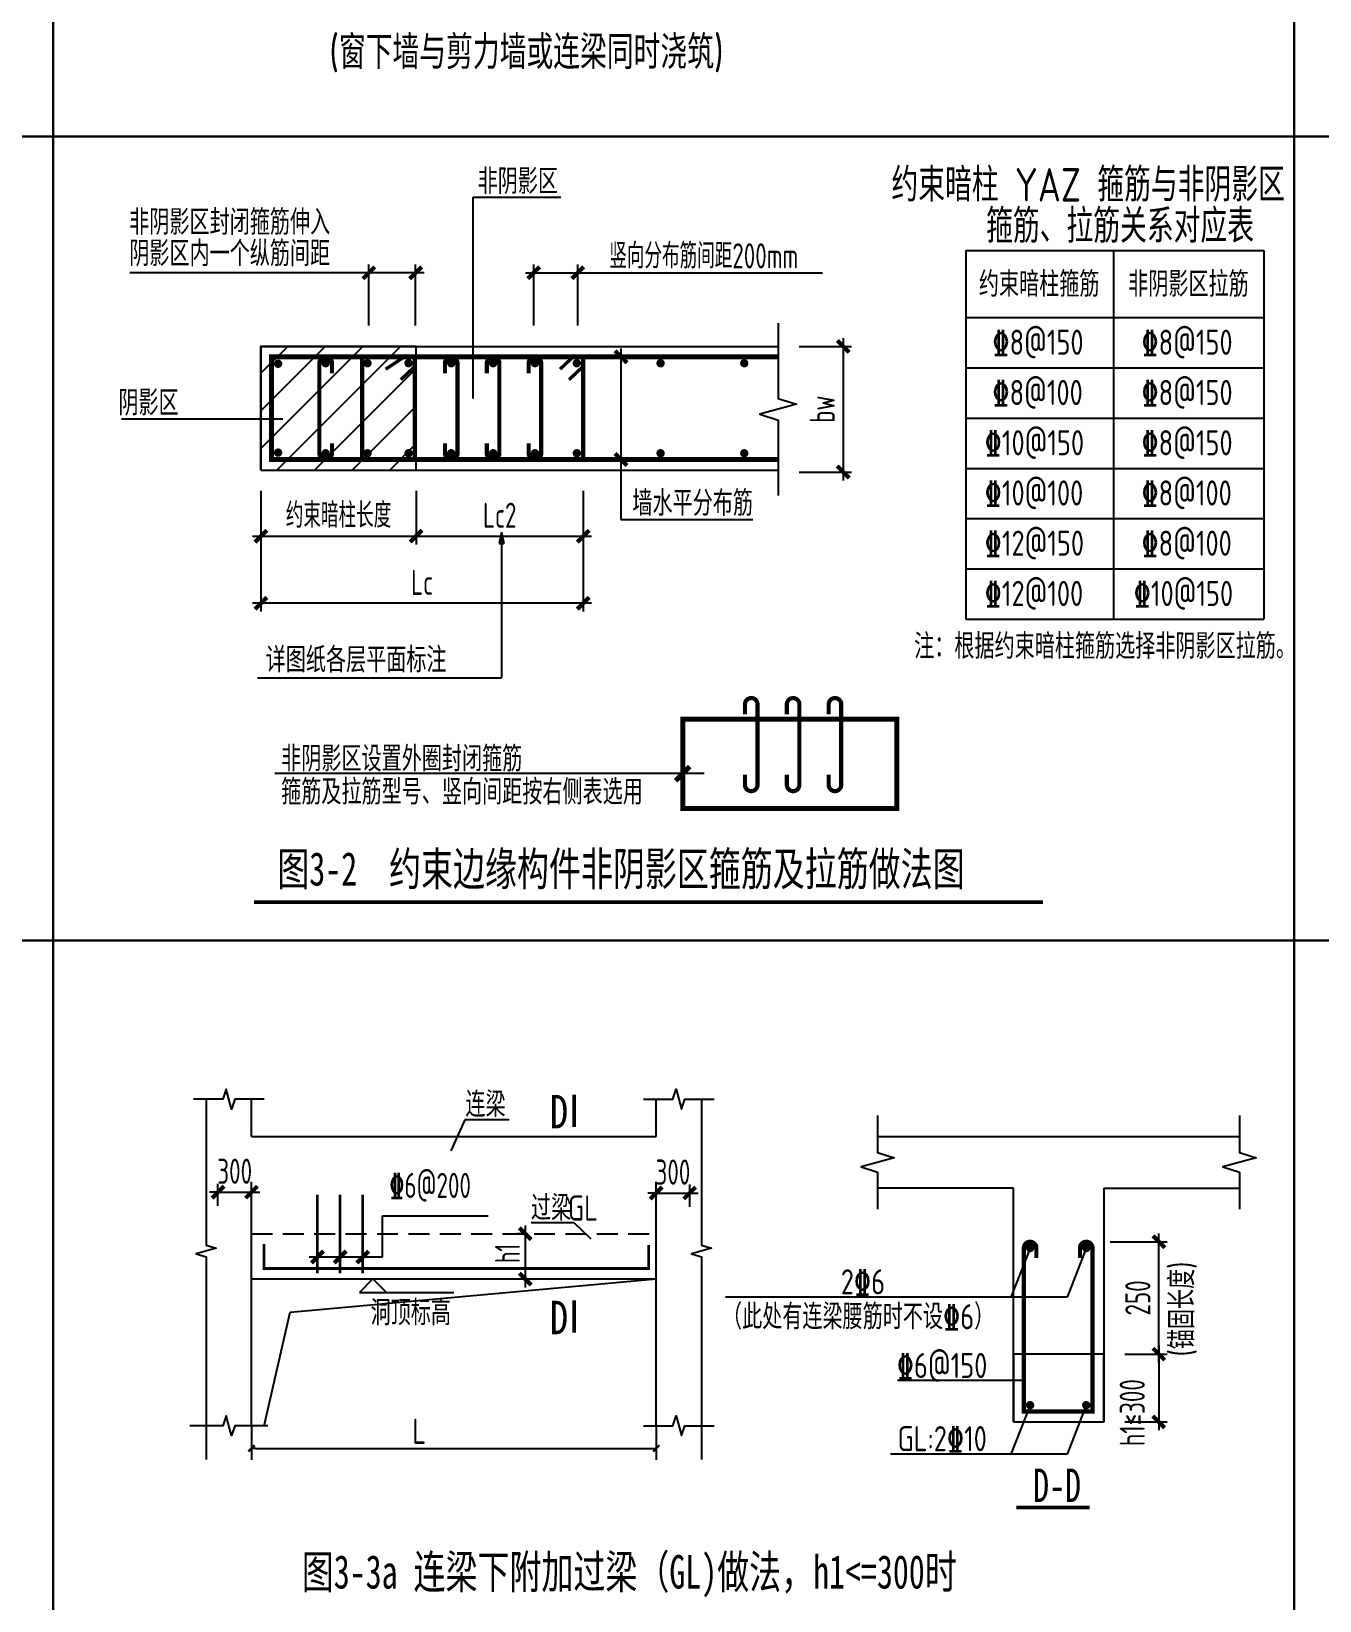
# Model space of a CAD drawing. Extents: x 698102 to 803227, y -138366 to 57555.
# Drawn here: x 729981 to 745367, y -116451 to -97709 of the extents above; entities that cross this region are included whole.
import ezdxf
from ezdxf.enums import TextEntityAlignment as Align

# ---------------------------------------------------------------- set-up
doc = ezdxf.new("R2010")
doc.units = 0
doc.header["$LTSCALE"] = 500
doc.linetypes.add('DASHED', pattern=[0.75, 0.5, -0.25])
doc.layers.get('0').update_dxf_attribs({"linetype": 'CONTINUOUS'})
doc.layers.get('Defpoints').update_dxf_attribs({"color": 1, "linetype": 'CONTINUOUS'})
for name, color, linetype in [('DIM', 83, 'CONTINUOUS'), ('REINL', 12, 'CONTINUOUS'), ('TAB', 132, 'CONTINUOUS'), ('TEXT', 7, 'CONTINUOUS'), ('THICK', 6, 'CONTINUOUS'), ('THIN', 131, 'CONTINUOUS'), ('WALL_DE', 25, 'CONTINUOUS')]:
    doc.layers.add(name, color=color, linetype=linetype)
doc.styles.add('TSSD_Dimension', font='Tssdeng.shx', dxfattribs={"width": 0.7, "bigfont": 'hztxt.shx'})
doc.styles.add('TSSD_Norm', font='tssdeng.shx', dxfattribs={"width": 0.8, "bigfont": 'hztxt.shx'})
doc.styles.add('TSSD_Rein', font='tssdeng.shx', dxfattribs={"width": 0.7, "bigfont": 'hztxt.shx'})
doc.styles.add('黑体', font='simhei.ttf')
doc.dimstyles.new('TSSD_100_100', dxfattribs={"dimtxt": 300, "dimasz": 100, "dimexe": 100, "dimexo": 250, "dimgap": 100, "dimtad": 1, "dimdec": 0, "dimzin": 0, "dimdsep": 46, "dimtxsty": 'TSSD_Dimension', "dimblk": 'ARCHTICK', "dimcen": 0, "dimdle": 100, "dimclrt": 7, "dimadec": 0, "dimazin": 0, "dimtfac": 1, "dimtdec": 0, "dimtix": 1, "dimtmove": 2, "dimatfit": 3, "dimfxl": 800, "dimfxlon": 1, "dimtolj": 1, "dimtzin": 0, "dimarcsym": 0})

# ---------------------------------------------------------------- blocks, each defined once
blk = doc.blocks.new('_ArchTick')
at = {"color": 0, "linetype": 'ByBlock', "const_width": 0.5}
blk.add_lwpolyline([(-0.71, -0.71), (0.71, 0.71)], dxfattribs=at)
blk = doc.blocks.new('*D61')
at = {"layer": 'Defpoints', "color": 0, "transparency": 16777216}
for p in [(738899, -101472), (738899, -102972), (739676, -102972)]:
    blk.add_point(p, dxfattribs=at)
at = {"layer": 'DIM', "color": 0, "lineweight": -2, "transparency": 16777216}
for p, q in [((739676, -101372), (739676, -103072)), ((739149, -101472), (739776, -101472)), ((739149, -102972), (739776, -102972))]:
    blk.add_line(p, q, dxfattribs=at)
at = {"layer": 'DIM', "color": 0, "lineweight": -2, "transparency": 16777216, "xscale": 100, "yscale": 100, "zscale": 100}
for p, rotation in [((739676, -101472), 90), ((739676, -102972), 270)]:
    blk.add_blockref('_ArchTick', p, dxfattribs=dict(at, rotation=rotation))
at = {"layer": 'DIM', "color": 7, "transparency": 16777216, "insert": (739426, -102222), "char_height": 300, "attachment_point": 5, "rotation": 90, "style": 'TSSD_Dimension'}
blk.add_mtext('\\A1;bw', dxfattribs=at)
blk = doc.blocks.new('*D62')
at = {"layer": 'Defpoints', "color": 0, "transparency": 16777216}
for p in [(737022, -101597), (737022, -102823), (737022, -102823)]:
    blk.add_point(p, dxfattribs=at)
at = {"layer": 'DIM', "color": 0, "lineweight": -2, "transparency": 16777216}
for p, q in [((737022, -101497), (737022, -102923)), ((737022, -101597), (737122, -101597)), ((737022, -102823), (737122, -102823))]:
    blk.add_line(p, q, dxfattribs=at)
at = {"layer": 'DIM', "color": 0, "lineweight": -2, "transparency": 16777216, "xscale": 100, "yscale": 100, "zscale": 100}
for p, rotation in [((737022, -101597), 90), ((737022, -102823), 270)]:
    blk.add_blockref('_ArchTick', p, dxfattribs=dict(at, rotation=rotation))
blk = doc.blocks.new('*D63')
at = {"layer": 'Defpoints', "color": 0, "transparency": 16777216}
for p in [(732722, -102948), (734575, -102948), (734575, -103738)]:
    blk.add_point(p, dxfattribs=at)
at = {"layer": 'DIM', "color": 0, "lineweight": -2, "transparency": 16777216}
for p, q in [((732722, -103198), (732722, -103838)), ((734575, -103198), (734575, -103838)), ((732622, -103738), (734675, -103738))]:
    blk.add_line(p, q, dxfattribs=at)
at = {"layer": 'DIM', "color": 0, "lineweight": -2, "transparency": 16777216, "xscale": 100, "yscale": 100, "zscale": 100, "rotation": 180}
blk.add_blockref('_ArchTick', (732722, -103738), dxfattribs=at)
at = {"layer": 'DIM', "color": 0, "lineweight": -2, "transparency": 16777216, "xscale": 100, "yscale": 100, "zscale": 100}
blk.add_blockref('_ArchTick', (734575, -103738), dxfattribs=at)
at = {"layer": 'DIM', "color": 7, "transparency": 16777216, "insert": (733649, -103488), "char_height": 300, "attachment_point": 5, "style": 'TSSD_Dimension'}
blk.add_mtext('\\A1;约束暗柱长度', dxfattribs=at)
blk = doc.blocks.new('*D64')
at = {"layer": 'Defpoints', "color": 0, "transparency": 16777216}
for p in [(734575, -102948), (736572, -102948), (736572, -103738)]:
    blk.add_point(p, dxfattribs=at)
at = {"layer": 'DIM', "color": 0, "lineweight": -2, "transparency": 16777216}
for p, q in [((734575, -103198), (734575, -103838)), ((736572, -103198), (736572, -103838)), ((734475, -103738), (736672, -103738))]:
    blk.add_line(p, q, dxfattribs=at)
at = {"layer": 'DIM', "color": 0, "lineweight": -2, "transparency": 16777216, "xscale": 100, "yscale": 100, "zscale": 100, "rotation": 180}
blk.add_blockref('_ArchTick', (734575, -103738), dxfattribs=at)
at = {"layer": 'DIM', "color": 0, "lineweight": -2, "transparency": 16777216, "xscale": 100, "yscale": 100, "zscale": 100}
blk.add_blockref('_ArchTick', (736572, -103738), dxfattribs=at)
at = {"layer": 'DIM', "color": 7, "transparency": 16777216, "insert": (735574, -103488), "char_height": 300, "attachment_point": 5, "style": 'TSSD_Dimension'}
blk.add_mtext('\\A1;Lc2', dxfattribs=at)
blk = doc.blocks.new('*D65')
at = {"layer": 'Defpoints', "color": 0, "transparency": 16777216}
for p in [(732722, -102948), (736572, -102948), (732722, -104539)]:
    blk.add_point(p, dxfattribs=at)
at = {"layer": 'DIM', "color": 0, "lineweight": -2, "transparency": 16777216}
for p, q in [((732722, -103739), (732722, -104639)), ((736572, -103739), (736572, -104639)), ((736672, -104539), (732622, -104539))]:
    blk.add_line(p, q, dxfattribs=at)
at = {"layer": 'DIM', "color": 0, "lineweight": -2, "transparency": 16777216, "xscale": 100, "yscale": 100, "zscale": 100, "rotation": 180}
blk.add_blockref('_ArchTick', (732722, -104539), dxfattribs=at)
at = {"layer": 'DIM', "color": 0, "lineweight": -2, "transparency": 16777216, "xscale": 100, "yscale": 100, "zscale": 100}
blk.add_blockref('_ArchTick', (736572, -104539), dxfattribs=at)
at = {"layer": 'DIM', "color": 7, "transparency": 16777216, "insert": (734647, -104289), "char_height": 300, "attachment_point": 5, "style": 'TSSD_Dimension'}
blk.add_mtext('\\A1;Lc', dxfattribs=at)
blk = doc.blocks.new('*D66')
at = {"layer": 'Defpoints', "color": 0, "transparency": 16777216}
for p in [(736506, -100593), (735981, -101472), (736506, -101472)]:
    blk.add_point(p, dxfattribs=at)
at = {"layer": 'DIM', "color": 0, "lineweight": -2, "transparency": 16777216}
for p, q in [((735881, -100593), (736606, -100593)), ((735981, -101222), (735981, -100493)), ((736506, -101222), (736506, -100493))]:
    blk.add_line(p, q, dxfattribs=at)
at = {"layer": 'DIM', "color": 0, "lineweight": -2, "transparency": 16777216, "xscale": 100, "yscale": 100, "zscale": 100, "rotation": 180}
blk.add_blockref('_ArchTick', (735981, -100593), dxfattribs=at)
at = {"layer": 'DIM', "color": 0, "lineweight": -2, "transparency": 16777216, "xscale": 100, "yscale": 100, "zscale": 100}
blk.add_blockref('_ArchTick', (736506, -100593), dxfattribs=at)
at = {"layer": 'DIM', "color": 7, "transparency": 16777216, "insert": (738011, -100391), "char_height": 300, "attachment_point": 5, "style": 'TSSD_Dimension'}
blk.add_mtext('\\A1;竖向分布筋间距200mm', dxfattribs=at)
blk = doc.blocks.new('*D67')
at = {"layer": 'Defpoints', "color": 0, "transparency": 16777216}
for p in [(734011, -100593), (734011, -101472), (734570, -101472)]:
    blk.add_point(p, dxfattribs=at)
at = {"layer": 'DIM', "color": 0, "lineweight": -2, "transparency": 16777216}
for p, q in [((734670, -100593), (733911, -100593)), ((734011, -101222), (734011, -100493)), ((734570, -101222), (734570, -100493))]:
    blk.add_line(p, q, dxfattribs=at)
at = {"layer": 'DIM', "color": 0, "lineweight": -2, "transparency": 16777216, "xscale": 100, "yscale": 100, "zscale": 100, "rotation": 180}
blk.add_blockref('_ArchTick', (734011, -100593), dxfattribs=at)
at = {"layer": 'DIM', "color": 0, "lineweight": -2, "transparency": 16777216, "xscale": 100, "yscale": 100, "zscale": 100}
blk.add_blockref('_ArchTick', (734570, -100593), dxfattribs=at)
blk = doc.blocks.new('_tsdbk')
blk.add_line((-1, 0), (0, 0))
at = {"const_width": 0.5}
blk.add_lwpolyline([(-0.7, -0.7), (0.7, 0.7)], dxfattribs=at)
blk = doc.blocks.new('*D79')
at = {"layer": 'Defpoints', "color": 0, "transparency": 16777216}
for p in [(732609, -111573), (732209, -111987), (732609, -111987)]:
    blk.add_point(p, dxfattribs=at)
at = {"layer": 'DIM', "color": 0, "lineweight": -2, "transparency": 16777216}
for p, q in [((732209, -111737), (732209, -111473)), ((732609, -111737), (732609, -111473)), ((732209, -111573), (732109, -111573)), ((732209, -111573), (732609, -111573)), ((732609, -111573), (732709, -111573))]:
    blk.add_line(p, q, dxfattribs=at)
at = {"layer": 'DIM', "color": 0, "lineweight": -2, "transparency": 16777216, "xscale": 100, "yscale": 100, "zscale": 100}
blk.add_blockref('_ArchTick', (732209, -111573), dxfattribs=at)
at = {"layer": 'DIM', "color": 0, "lineweight": -2, "transparency": 16777216, "xscale": 100, "yscale": 100, "zscale": 100, "rotation": 180}
blk.add_blockref('_ArchTick', (732609, -111573), dxfattribs=at)
at = {"layer": 'DIM', "color": 7, "transparency": 16777216, "insert": (732409, -111323), "char_height": 300, "attachment_point": 5, "style": 'TSSD_Dimension'}
blk.add_mtext('\\A1;300', dxfattribs=at)
blk = doc.blocks.new('*D80')
at = {"layer": 'Defpoints', "color": 0, "transparency": 16777216}
for p in [(737843, -111583), (737443, -111997), (737843, -111997)]:
    blk.add_point(p, dxfattribs=at)
at = {"layer": 'DIM', "color": 0, "lineweight": -2, "transparency": 16777216}
for p, q in [((737443, -111747), (737443, -111483)), ((737843, -111747), (737843, -111483)), ((737443, -111583), (737343, -111583)), ((737443, -111583), (737843, -111583)), ((737843, -111583), (737943, -111583))]:
    blk.add_line(p, q, dxfattribs=at)
at = {"layer": 'DIM', "color": 0, "lineweight": -2, "transparency": 16777216, "xscale": 100, "yscale": 100, "zscale": 100}
blk.add_blockref('_ArchTick', (737443, -111583), dxfattribs=at)
at = {"layer": 'DIM', "color": 0, "lineweight": -2, "transparency": 16777216, "xscale": 100, "yscale": 100, "zscale": 100, "rotation": 180}
blk.add_blockref('_ArchTick', (737843, -111583), dxfattribs=at)
at = {"layer": 'DIM', "color": 7, "transparency": 16777216, "insert": (737643, -111333), "char_height": 300, "attachment_point": 5, "style": 'TSSD_Dimension'}
blk.add_mtext('\\A1;300', dxfattribs=at)
blk = doc.blocks.new('*D81')
at = {"layer": 'Defpoints', "color": 0, "transparency": 16777216}
for p in [(733398, -112347), (733668, -112347), (733668, -112347)]:
    blk.add_point(p, dxfattribs=at)
at = {"layer": 'DIM', "color": 0, "lineweight": -2, "transparency": 16777216}
for p, q in [((733398, -112347), (733398, -112247)), ((733668, -112347), (733668, -112247)), ((733298, -112347), (733768, -112347))]:
    blk.add_line(p, q, dxfattribs=at)
at = {"layer": 'DIM', "color": 0, "lineweight": -2, "transparency": 16777216, "xscale": 100, "yscale": 100, "zscale": 100, "rotation": 180}
blk.add_blockref('_ArchTick', (733398, -112347), dxfattribs=at)
at = {"layer": 'DIM', "color": 0, "lineweight": -2, "transparency": 16777216, "xscale": 100, "yscale": 100, "zscale": 100}
blk.add_blockref('_ArchTick', (733668, -112347), dxfattribs=at)
blk = doc.blocks.new('*D82')
at = {"layer": 'Defpoints', "color": 0, "transparency": 16777216}
for p in [(733668, -112347), (733938, -112347), (733938, -112347)]:
    blk.add_point(p, dxfattribs=at)
at = {"layer": 'DIM', "color": 0, "lineweight": -2, "transparency": 16777216}
for p, q in [((733668, -112347), (733668, -112247)), ((733938, -112347), (733938, -112247)), ((733568, -112347), (734038, -112347))]:
    blk.add_line(p, q, dxfattribs=at)
at = {"layer": 'DIM', "color": 0, "lineweight": -2, "transparency": 16777216, "xscale": 100, "yscale": 100, "zscale": 100, "rotation": 180}
blk.add_blockref('_ArchTick', (733668, -112347), dxfattribs=at)
at = {"layer": 'DIM', "color": 0, "lineweight": -2, "transparency": 16777216, "xscale": 100, "yscale": 100, "zscale": 100}
blk.add_blockref('_ArchTick', (733938, -112347), dxfattribs=at)
blk = doc.blocks.new('*D83')
at = {"layer": 'Defpoints', "color": 0, "transparency": 16777216}
for p in [(735879, -112070), (735879, -112610), (735879, -112610)]:
    blk.add_point(p, dxfattribs=at)
at = {"layer": 'DIM', "color": 0, "lineweight": -2, "transparency": 16777216}
for p, q in [((735879, -112070), (735779, -112070)), ((735879, -111970), (735879, -112710)), ((735879, -112610), (735779, -112610))]:
    blk.add_line(p, q, dxfattribs=at)
at = {"layer": 'DIM', "color": 0, "lineweight": -2, "transparency": 16777216, "xscale": 100, "yscale": 100, "zscale": 100}
for p, rotation in [((735879, -112070), 90), ((735879, -112610), 270)]:
    blk.add_blockref('_ArchTick', p, dxfattribs=dict(at, rotation=rotation))
blk = doc.blocks.new('*D84')
at = {"layer": 'Defpoints', "color": 0, "transparency": 16777216}
for p in [(742789, -113507), (742789, -114317), (743446, -114317)]:
    blk.add_point(p, dxfattribs=at)
at = {"layer": 'DIM', "color": 0, "lineweight": -2, "transparency": 16777216}
for p, q in [((743039, -113507), (743546, -113507)), ((743446, -113407), (743446, -114417)), ((743039, -114317), (743546, -114317))]:
    blk.add_line(p, q, dxfattribs=at)
at = {"layer": 'DIM', "color": 0, "lineweight": -2, "transparency": 16777216, "xscale": 100, "yscale": 100, "zscale": 100}
for p, rotation in [((743446, -113507), 90), ((743446, -114317), 270)]:
    blk.add_blockref('_ArchTick', p, dxfattribs=dict(at, rotation=rotation))
blk = doc.blocks.new('*D85')
at = {"layer": 'Defpoints', "color": 0, "transparency": 16777216}
for p in [(742615, -112165), (743446, -112165), (742789, -113507)]:
    blk.add_point(p, dxfattribs=at)
at = {"layer": 'DIM', "color": 0, "lineweight": -2, "transparency": 16777216}
for p, q in [((743446, -113607), (743446, -112065)), ((742865, -112165), (743546, -112165)), ((743039, -113507), (743546, -113507))]:
    blk.add_line(p, q, dxfattribs=at)
at = {"layer": 'DIM', "color": 0, "lineweight": -2, "transparency": 16777216, "xscale": 100, "yscale": 100, "zscale": 100}
for p, rotation in [((743446, -112165), 90), ((743446, -113507), 270)]:
    blk.add_blockref('_ArchTick', p, dxfattribs=dict(at, rotation=rotation))
at = {"layer": 'DIM', "color": 7, "transparency": 16777216, "insert": (743196, -112836), "char_height": 300, "attachment_point": 5, "rotation": 90, "style": 'TSSD_Dimension'}
blk.add_mtext('\\A1;250', dxfattribs=at)

msp = doc.modelspace()

# ---------------------------------------------------------------- hatches: boundary and pattern name
at = {"layer": 'THIN'}
h = msp.add_hatch(dxfattribs=at)
h.set_pattern_fill('ANSI31', color=256, scale=100, style=0)
h.set_pattern_definition([(45, (167432.03, -185291.6), (-224.5064, 224.5064), [])])
h.paths.add_polyline_path([(732721.84, -102947.89), (734575.4, -102947.89), (734575.4, -101472.35), (732721.84, -101472.35)])

# ---------------------------------------------------------------- linework, layer by layer
at = {"layer": 'DIM'}
for p, q in [((735257.1, -102094.49), (735257.1, -99688.23)), ((735257.1, -99688.23), (736304.05, -99688.23)), ((734010.8, -100592.7), (731158.38, -100592.7)), ((736505.74, -100592.7), (739427.71, -100592.7)), ((731055.53, -102334.85), (732985.42, -102334.85)), ((737021.62, -102822.89), (737021.62, -103537.73)), ((737021.62, -103537.73), (738596.42, -103537.73)), ((735596.23, -103688.65), (735568.39, -103827.01)), ((735568.39, -103827.01), (735624.07, -103827.01)), ((735596.23, -103688.65), (735596.23, -105429.37)), ((735596.23, -103688.65), (735624.07, -103827.01)), ((732680.66, -105429.37), (735596.23, -105429.37)), ((738014.58, -106574.19), (732887.47, -106574.19)), ((735157.57, -110708.23), (734991.49, -111078.29)), ((735685.26, -110708.23), (735157.57, -110708.23)), ((734174.9, -112346.97), (734174.9, -111854.82)), ((734174.9, -111854.82), (735436.14, -111854.82)), ((735950.45, -111933.22), (736460.11, -111933.22)), ((736460.11, -111933.22), (736660.88, -112129.3)), ((741908.66, -112239.92), (741680.11, -112826.36)), ((742579.12, -112239.92), (742350.57, -112826.36)), ((733397.54, -112346.97), (734174.9, -112346.97)), ((733071.94, -113008.01), (737443.49, -112609.74)), ((734060.49, -112609.74), (733898.49, -112771.74)), ((734060.49, -112609.74), (734222.49, -112771.74)), ((733898.49, -112771.74), (735025.32, -112771.74)), ((732760.26, -114361.86), (733071.94, -113008.01)), ((742350.57, -112826.36), (738272.04, -112826.36)), ((741838.21, -113821.95), (740326.01, -113821.95)), ((741908.66, -114116.87), (741680.11, -114703.31)), ((742579.12, -114116.87), (742350.57, -114703.31)), ((732609.06, -114366.78), (732609.06, -114767.77)), ((737443.49, -114366.78), (737443.49, -114767.77)), ((732663.06, -114632.77), (737389.49, -114632.77)), ((742350.57, -114703.31), (740239.87, -114703.31))]:
    msp.add_line(p, q, dxfattribs=at)
for points in [[(738899.16, -101192.35), (738899.16, -102092.35), (739119.16, -102162.35), (738679.16, -102282.35), (738899.16, -102352.35), (738899.16, -103252.35)], [(732760.26, -110462.22), (732409.26, -110462.22), (732371.46, -110581.02), (732306.66, -110343.42), (732268.86, -110462.22), (731917.86, -110462.22)], [(737292.29, -110462.22), (737643.29, -110462.22), (737681.09, -110343.42), (737745.89, -110581.02), (737783.69, -110462.22), (738134.69, -110462.22)], [(732069.06, -110462.22), (732069.06, -112205.37), (732187.86, -112243.17), (731950.26, -112307.97), (732069.06, -112345.77), (732069.06, -114765.37)], [(737983.49, -110462.22), (737983.49, -112205.37), (738102.29, -112243.17), (737864.69, -112307.97), (737983.49, -112345.77), (737983.49, -114765.37)], [(740088.02, -110657.65), (740088.02, -111100.33), (740286.02, -111163.33), (739890.02, -111271.33), (740088.02, -111334.33), (740088.02, -111777.01)], [(744409.3, -110657.65), (744409.3, -111100.33), (744607.3, -111163.33), (744211.3, -111271.33), (744409.3, -111334.33), (744409.3, -111777.01)], [(732805.02, -114361.86), (732409.26, -114361.86), (732371.46, -114480.66), (732306.66, -114243.06), (732268.86, -114361.86), (731872.91, -114361.86)]]:
    msp.add_lwpolyline(points, dxfattribs=at)
at = {"layer": 'DIM', "const_width": 60}
msp.add_lwpolyline([(737844.68, -106489.1), (737674.49, -106659.29)], dxfattribs=at)
at = {"layer": 'REINL'}
for points in [[(732721.84, -102947.89), (734575.4, -102947.89), (734575.4, -101472.35), (732721.84, -101472.35)], [(741833.66, -114116.87), (741908.66, -114116.87), (741908.66, -114191.87), (741833.66, -114191.87)], [(742579.12, -114116.87), (742654.12, -114116.87), (742654.12, -114191.87), (742579.12, -114191.87)]]:
    msp.add_lwpolyline(points, close=True, dxfattribs=at)
for points, const_width in [([(738899.16, -102822.89), (732846.84, -102822.89), (732846.84, -101597.35), (738899.16, -101597.35)], 60), ([(733649.16, -101597.35), (738899.16, -101597.35)], 60), ([(734211.92, -101744.44), (734461.29, -101577.2)], 40), ([(734461.29, -101577.2), (734211.92, -101744.44)], 20), ([(736294.03, -101744.44), (736470.76, -101577.2)], 40), ([(734392.95, -101869.28), (734569.69, -101702.04)], 40), ([(734569.69, -101702.04), (734392.95, -101869.28)], 20), ([(736402.43, -101869.28), (736579.16, -101702.04)], 40), ([(733649.16, -102822.89), (738899.16, -102822.89)], 60), ([(740317.02, -106988.79), (740317.02, -105923.48), (737759.59, -105923.48), (737759.59, -106988.79), (740317.02, -106988.79)], 60), ([(733397.54, -111603.78), (733397.54, -112542.86)], 32.4), ([(733667.54, -111603.78), (733667.54, -112542.86)], 32.4), ([(733937.54, -111603.78), (733937.54, -112542.86)], 32.4), ([(732757.68, -112191.02), (732757.68, -112484.74), (737352.59, -112484.74), (737352.59, -112202.07)], 32.4)]:
    msp.add_lwpolyline(points, dxfattribs=dict(at, const_width=const_width))
at = {"layer": 'REINL', "const_width": 50}
for points in [[(733570.22, -102627.89), (733570.22, -102747.89, -1), (733420.22, -102747.89), (733420.22, -101672.35, -1), (733570.22, -101672.35), (733570.22, -101792.35)], [(733930.35, -102822.89), (733930.35, -101576.9, 1)], [(734560.74, -102822.89), (734560.74, -101576.9, 1)], [(734920.22, -102627.89), (734920.22, -102747.89, 1), (735070.22, -102747.89), (735070.22, -101672.35, 1), (734920.22, -101672.35), (734920.22, -101792.35)], [(735420.22, -102627.89), (735420.22, -102747.89, 1), (735570.22, -102747.89), (735570.22, -101672.35, 1), (735420.22, -101672.35), (735420.22, -101792.35)], [(735920.22, -102627.89), (735920.22, -102747.89, 1), (736070.22, -102747.89), (736070.22, -101672.35, 1), (735920.22, -101672.35), (735920.22, -101792.35)], [(736570.22, -102822.89), (736570.22, -101597.35, 1)], [(738503.3, -106588.24), (738503.3, -106708.24, 1), (738653.3, -106708.24), (738653.3, -105746.55, 1), (738503.3, -105746.55), (738503.3, -105866.55)], [(739003.3, -106588.24), (739003.3, -106708.24, 1), (739153.3, -106708.24), (739153.3, -105746.55, 1), (739003.3, -105746.55), (739003.3, -105866.55)], [(739503.3, -106588.24), (739503.3, -106708.24, 1), (739653.3, -106708.24), (739653.3, -105746.55, 1), (739503.3, -105746.55), (739503.3, -105866.55)], [(742504.12, -112359.92), (742504.12, -112239.92, -1), (742654.12, -112239.92), (742654.12, -114191.87), (741833.66, -114191.87), (741833.66, -112239.92, -1), (741983.66, -112239.92), (741983.66, -112359.92)]]:
    msp.add_lwpolyline(points, format="xyb", dxfattribs=at)
for points in [[(732902.22, -101679.06, 1), (732952.22, -101679.06, 1)], [(733470.22, -101672.35, 1), (733520.22, -101672.35, 1)], [(733970.22, -101672.35, 1), (734020.22, -101672.35, 1)], [(734460.74, -101672.35, 1), (734510.74, -101672.35, 1)], [(734970.22, -101672.35, 1), (735020.22, -101672.35, 1)], [(735470.22, -101672.35, 1), (735520.22, -101672.35, 1)], [(735970.22, -101672.35, 1), (736020.22, -101672.35, 1)], [(736470.22, -101672.35, 1), (736520.22, -101672.35, 1)], [(737470.22, -101672.35, 1), (737520.22, -101672.35, 1)], [(738470.22, -101672.35, 1), (738520.22, -101672.35, 1)], [(732902.22, -102740.4, -1), (732952.22, -102740.4, -1)], [(733470.22, -102747.89, -1), (733520.22, -102747.89, -1)], [(733970.22, -102747.89, -1), (734020.22, -102747.89, -1)], [(734460.74, -102747.89, -1), (734510.74, -102747.89, -1)], [(734970.22, -102747.89, -1), (735020.22, -102747.89, -1)], [(735470.22, -102747.89, -1), (735520.22, -102747.89, -1)], [(735970.22, -102747.89, -1), (736020.22, -102747.89, -1)], [(736470.22, -102747.89, -1), (736520.22, -102747.89, -1)], [(737470.22, -102747.89, -1), (737520.22, -102747.89, -1)], [(738470.22, -102747.89, -1), (738520.22, -102747.89, -1)], [(741883.66, -112239.92, 1), (741933.66, -112239.92, 1)], [(742554.12, -112239.92, 1), (742604.12, -112239.92, 1)], [(741883.66, -114116.87, 1), (741933.66, -114116.87, 1)], [(742554.12, -114116.87, 1), (742604.12, -114116.87, 1)]]:
    msp.add_lwpolyline(points, format="xyb", close=True, dxfattribs=at)
at = {"layer": 'TAB'}
for p, q in [((741139.99, -100328), (744699.89, -100328)), ((741139.99, -100328), (741139.99, -104728)), ((742903.26, -100328), (742903.26, -104728)), ((744699.89, -100328), (744699.89, -104728)), ((741139.99, -101128), (744699.89, -101128)), ((741139.99, -101728), (744699.89, -101728)), ((741139.99, -102328), (744699.89, -102328)), ((741139.99, -102928), (744699.89, -102928)), ((741139.99, -103528), (744699.89, -103528)), ((741139.99, -104128), (744699.89, -104128)), ((741139.99, -104728), (744699.89, -104728))]:
    msp.add_line(p, q, dxfattribs=at)
for points in [[(715421.92, -98966.22), (730241.92, -98966.22), (730241.92, -89366.22), (715421.92, -89366.22)], [(730241.92, -98966.22), (745061.92, -98966.22), (745061.92, -89366.22), (730241.92, -89366.22)], [(745061.92, -98966.22), (759881.92, -98966.22), (759881.92, -89366.22), (745061.92, -89366.22)], [(715421.92, -108566.22), (730241.92, -108566.22), (730241.92, -98966.22), (715421.92, -98966.22)], [(730241.92, -108566.22), (745061.92, -108566.22), (745061.92, -98966.22), (730241.92, -98966.22)], [(745061.92, -108566.22), (759881.92, -108566.22), (759881.92, -98966.22), (745061.92, -98966.22)], [(715421.92, -118166.22), (730241.92, -118166.22), (730241.92, -108566.22), (715421.92, -108566.22)], [(730241.92, -118166.22), (745061.92, -118166.22), (745061.92, -108566.22), (730241.92, -108566.22)], [(745061.92, -118166.22), (759881.92, -118166.22), (759881.92, -108566.22), (745061.92, -108566.22)]]:
    msp.add_lwpolyline(points, close=True, dxfattribs=at)
at = {"layer": 'THICK', "color": 161, "const_width": 45}
for points in [[(732640.74, -108110.47), (742061.19, -108110.47)], [(736463.59, -110407.76), (736463.59, -110794.01)], [(736463.59, -112866.57), (736463.59, -113252.82)], [(741746.14, -115339.15), (742621.04, -115339.15)]]:
    msp.add_lwpolyline(points, dxfattribs=at)
at = {"layer": 'THIN'}
msp.add_line((733664.37, -112609.74), (735683.38, -112609.74), dxfattribs=at)
msp.add_lwpolyline([(737292.29, -114361.86), (737643.29, -114361.86), (737681.09, -114243.06), (737745.89, -114480.66), (737783.69, -114361.86), (738134.69, -114361.86)], dxfattribs=at)
at = {"layer": 'WALL_DE'}
for p, q in [((732721.84, -101472.35), (738899.16, -101472.35)), ((732721.84, -102947.89), (732721.84, -101472.35)), ((732721.84, -102947.89), (738899.16, -102947.89)), ((732609.06, -110909.65), (732609.06, -110462.22)), ((737443.49, -110909.65), (737443.49, -110462.22)), ((732609.06, -110909.65), (737443.49, -110909.65)), ((740088.02, -110909.65), (744409.3, -110909.65)), ((732609.06, -114361.86), (732609.06, -111449.65)), ((737443.49, -114361.86), (737443.49, -111449.65)), ((741708.66, -111525.01), (740088.02, -111525.01)), ((741708.66, -114316.87), (741708.66, -111525.01)), ((742788.66, -111525.01), (744409.3, -111525.01)), ((742788.66, -111525.01), (742788.66, -114316.87)), ((732609.06, -112609.74), (737443.49, -112609.74)), ((741708.66, -114316.87), (742788.66, -114316.87))]:
    msp.add_line(p, q, dxfattribs=at)
at = {"layer": 'WALL_DE', "linetype": 'DASHED'}
msp.add_line((732609.06, -112069.74), (737443.49, -112069.74), dxfattribs=at)
at = {"layer": 'WALL_DE', "linetype": 'DASHED', "ltscale": 0.5}
msp.add_line((742788.66, -113506.87), (741708.66, -113506.87), dxfattribs=at)
at = {"layer": 'WALL_DE'}
msp.add_lwpolyline([(741708.66, -114316.87), (742788.66, -114316.87), (742788.66, -113506.87), (741708.66, -113506.87)], close=True, dxfattribs=at)

# ---------------------------------------------------------------- block references
at = {"layer": 'DIM', "xscale": 54, "yscale": 54, "zscale": 54, "rotation": 180}
msp.add_blockref('_tsdbk', (732609.06, -114632.77), dxfattribs=at)
at = {"layer": 'DIM', "xscale": 54, "yscale": 54, "zscale": 54}
msp.add_blockref('_tsdbk', (737443.49, -114632.77), dxfattribs=at)

# ---------------------------------------------------------------- texts
at = {"layer": 'TEXT', "style": 'TSSD_Norm', "width": 0.8}
for s, height, p in [('(窗下墙与剪力墙或连梁同时浇筑)', 400, (733539.59, -98158.97)), ('非阴影区', 300, (735310.25, -99651.25)), ('约束暗柱 YAZ 箍筋与非阴影区', 400, (740252.6, -99741.36)), ('非阴影区封闭箍筋伸入', 300, (731149.25, -100139.33)), ('箍筋、拉筋关系对应表', 400, (741383.38, -100234.2)), ('阴影区内一个纵筋间距', 300, (731149.25, -100513.57)), ('阴影区', 300, (731020.01, -102296.37)), ('墙水平分布筋', 300, (737158.77, -103495.22)), ('注：根据约束暗柱箍筋选择非阴影区拉筋。', 300, (740524.18, -105203.23)), ('详图纸各层平面标注', 300, (732778.85, -105365.73)), ('非阴影区设置外圈封闭箍筋', 300, (732963.81, -106547.27)), ('箍筋及拉筋型号、竖向间距按右侧表选用', 300, (732963.81, -106943.25)), ('连梁', 300, (735164.61, -110675.65)), ('过梁 ', 300, (735947.4, -111912.81)), ('GL', 300, (736387.91, -111912.81)), ('2%%1326', 300, (739648.37, -112793.88)), ('洞顶标高', 300, (734032.02, -113162.89)), ('（此处有连梁腰筋时不设%%1326）', 300, (738229.02, -113210.27)), ('%%1326@150', 300, (740316.48, -113793.72)), ('L', 300, (734530.15, -114578.77)), ('GL:2%%13210', 300, (740324.97, -114666.42))]:
    msp.add_text(s, height=height, dxfattribs=at).set_placement(p)
at = {"layer": 'TEXT', "ltscale": 99, "style": 'TSSD_Norm', "width": 0.8}
for s, p in [('约束暗柱箍筋', (741296.9, -100879.18)), ('非阴影区拉筋', (743079.68, -100879.18)), ('%%1328@150', (741458.55, -101572.23)), ('%%1328@150', (743238.5, -101572.23)), ('%%1328@100', (741458.55, -102172.23)), ('%%1328@150', (743238.5, -102172.23)), ('%%13210@150', (741366.24, -102772.23)), ('%%1328@150', (743238.5, -102772.23)), ('%%13210@100', (741366.24, -103372.23)), ('%%1328@100', (743238.5, -103372.23)), ('%%13212@150', (741366.24, -103972.23)), ('%%1328@100', (743238.5, -103972.23)), ('%%13212@100', (741366.24, -104572.23)), ('%%13210@150', (743146.19, -104572.23))]:
    msp.add_text(s, height=300, dxfattribs=at).set_placement(p)
at = {"layer": 'TEXT', "style": 'TSSD_Norm', "width": 0.7}
msp.add_text('%%1326@200', height=300, dxfattribs=at).set_placement((734256.12, -111732.3), align=Align.BOTTOM_LEFT)
at = {"layer": 'TEXT', "ltscale": 99, "style": 'TSSD_Rein', "width": 0.65}
msp.add_text('h\x8e1', height=300, rotation=90, dxfattribs=at).set_placement((735816.7, -112419.66))
at = {"layer": 'TEXT', "style": 'TSSD_Norm', "width": 0.8}
msp.add_text('(锚固长度)', height=300, rotation=90, dxfattribs=at).set_placement((743871.22, -113534))
at = {"layer": 'TEXT', "style": 'TSSD_Norm', "width": 0.7}
msp.add_text('h1≤300', height=300, rotation=90, dxfattribs=at).set_placement((743368.99, -114605.81), align=Align.BOTTOM_LEFT)
at = {"layer": 'THICK', "color": 161, "style": '黑体', "width": 0.7}
for s, p in [('图3-2  约束边缘构件非阴影区箍筋及拉筋做法图', (732917.97, -107911.18)), ('D-D', (741945.3, -115273.8)), ('图3-3a 连梁下附加过梁（GL)做法，h1<=300时', (733210.56, -116306.92))]:
    msp.add_text(s, height=400, dxfattribs=at).set_placement(p)
at = {"layer": 'THICK', "color": 161, "style": '黑体', "width": 0.8}
for p in [(736282.21, -110611.11), (736282.21, -113069.92)]:
    msp.add_text('D', height=400, dxfattribs=at).set_placement(p, align=Align.MIDDLE)

# ---------------------------------------------------------------- dimensions: what is measured, and where the dimension line sits
at = {"layer": 'DIM'}
dim = msp.add_linear_dim(base=(736505.74, -100592.7), p1=(735981.46, -101472.35), p2=(736505.74, -101472.35), text='竖向分布筋间距200mm', dimstyle='TSSD_100_100', dxfattribs=at)
dim.commit()
dim.dimension.update_dxf_attribs({"geometry": '*D66', "text_midpoint": (738010.71, -100391.1), "dimtype": 160})
for base, p1, p2, text, picture, middle in [((734010.8, -100592.7), (734570.16, -101472.35), (734010.8, -101472.35), ' ', '*D67', (734290.48, -100592.7)), ((734575.4, -103737.86), (732721.84, -102947.89), (734575.4, -102947.89), '约束暗柱长度', '*D63', (733648.62, -103487.86)), ((732721.84, -104539.05), (736572.13, -102947.89), (732721.84, -102947.89), 'Lc', '*D65', (734646.99, -104289.05)), ((736572.13, -103737.86), (734575.4, -102947.89), (736572.13, -102947.89), 'Lc2', '*D64', (735573.76, -103487.86)), ((732609.06, -111573.24), (732209.21, -111987.16), (732609.06, -111987.16), '300', '*D79', (732409.13, -111323.24)), ((737843.34, -111582.84), (737443.49, -111996.76), (737843.34, -111996.76), '300', '*D80', (737643.41, -111332.84)), ((733667.54, -112346.97), (733397.54, -112346.97), (733667.54, -112346.97), ' ', '*D81', (733532.54, -112346.97)), ((733937.54, -112346.97), (733667.54, -112346.97), (733937.54, -112346.97), ' ', '*D82', (733802.54, -112346.97))]:
    dim = msp.add_linear_dim(base=base, p1=p1, p2=p2, text=text, dimstyle='TSSD_100_100', dxfattribs=at)
    dim.commit()
    dim.dimension.update_dxf_attribs({"geometry": picture, "text_midpoint": middle})
for base, p1, p2, text, picture, middle in [((739675.97, -102972.35), (738899.16, -101472.35), (738899.16, -102972.35), 'bw', '*D61', (739425.97, -102222.35)), ((737021.62, -102822.89), (737021.62, -101597.35), (737021.62, -102822.89), ' ', '*D62', (737021.62, -102210.12)), ((735879.27, -112609.74), (735879.27, -112069.74), (735879.27, -112609.74), ' ', '*D83', (735879.27, -112339.74)), ((743445.99, -112164.92), (742788.66, -113506.87), (742615.07, -112164.92), '250', '*D85', (743195.99, -112835.89)), ((743445.99, -114316.87), (742788.66, -113506.87), (742788.66, -114316.87), ' ', '*D84', (743445.99, -113911.87))]:
    dim = msp.add_linear_dim(base=base, p1=p1, p2=p2, angle=90, text=text, dimstyle='TSSD_100_100', dxfattribs=at)
    dim.commit()
    dim.dimension.update_dxf_attribs({"geometry": picture, "text_midpoint": middle})

doc.saveas('drawing.dxf')
